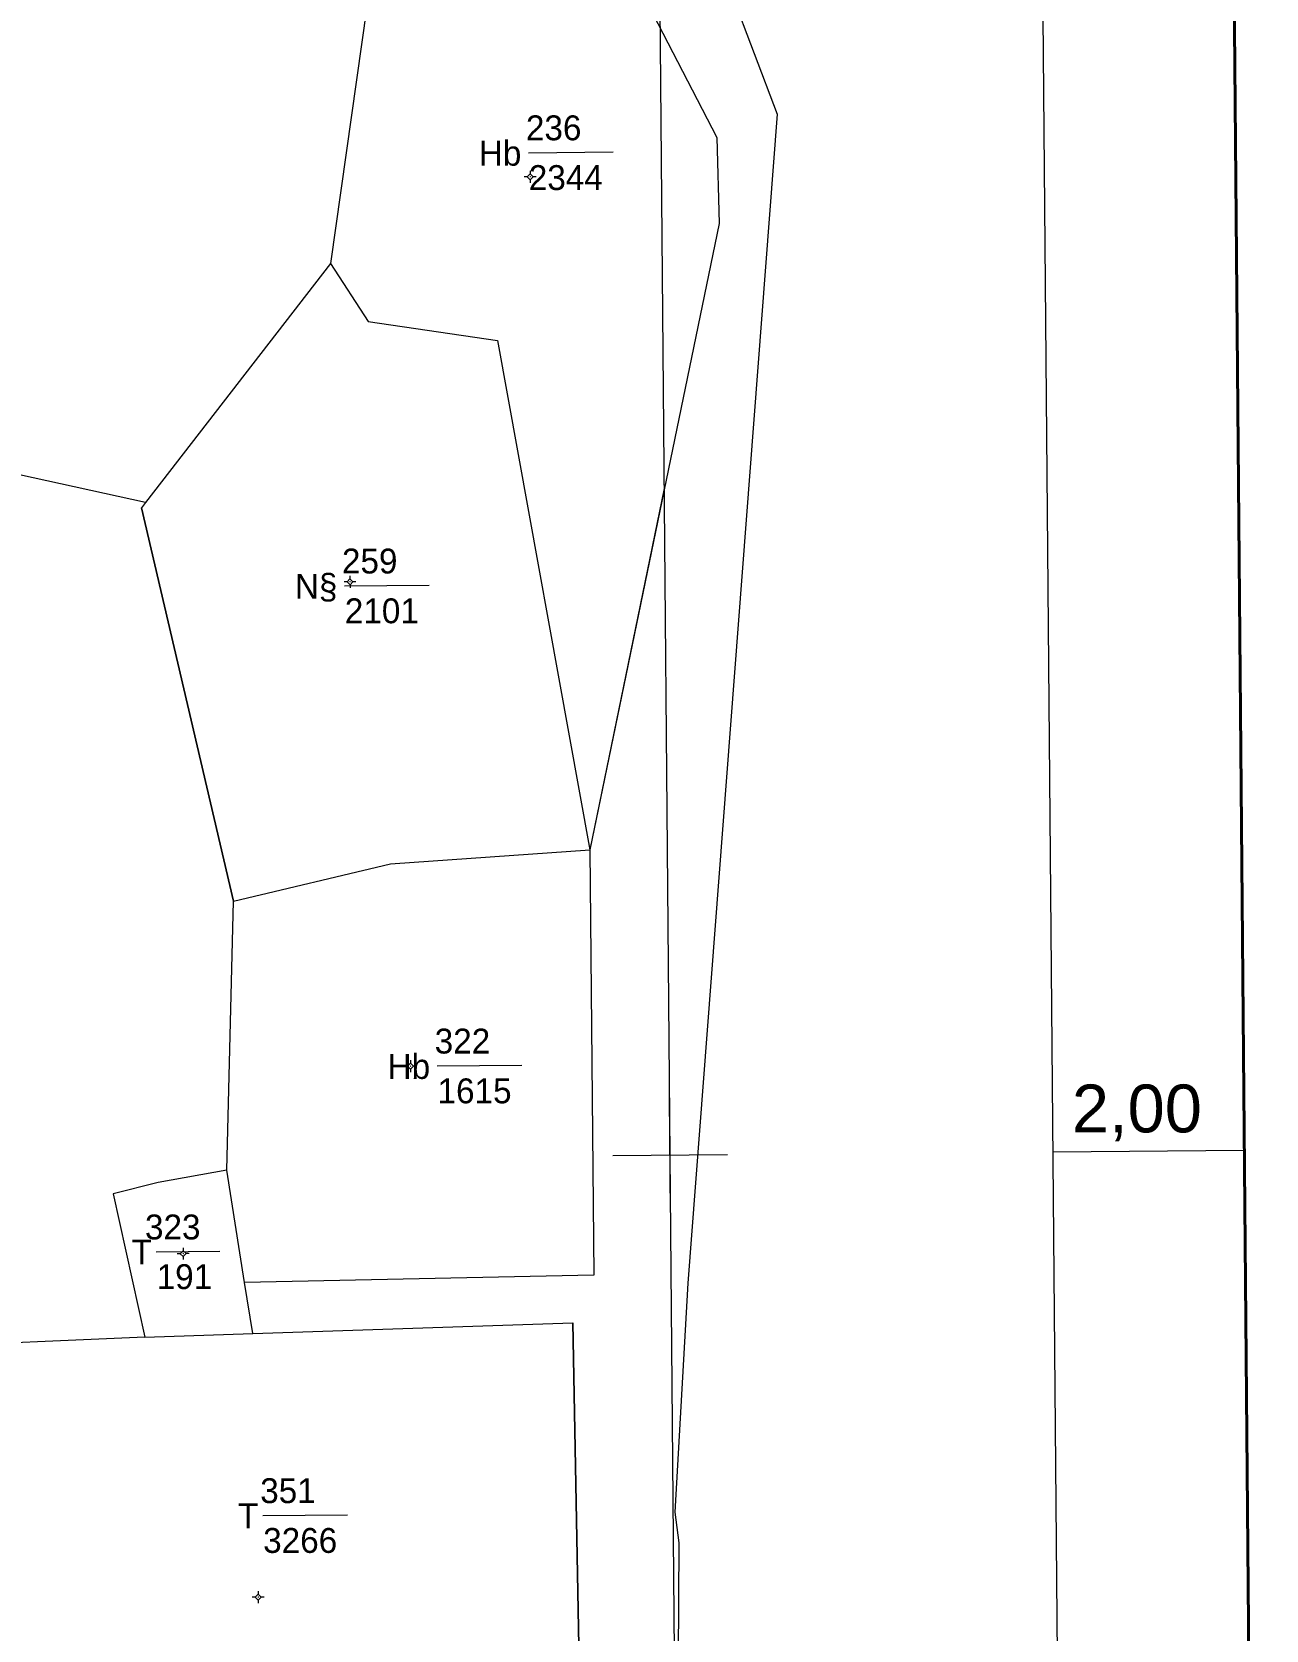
# Model space of a CAD drawing. Header units: metres. Extents: x 550490 to 551626, y 1839168 to 1840631.
# Drawn here: x 551491 to 551619.9, y 1839649.6 to 1839816.5 of the extents above; entities that cross this region are included whole.
import ezdxf
from ezdxf.enums import TextEntityAlignment as Align

# ---------------------------------------------------------------- set-up
doc = ezdxf.new("R2010")
doc.units = ezdxf.units.M
doc.header["$MEASUREMENT"] = 0
for name, color, linetype, lineweight in [('Level 10', 7, 'Continuous', 0), ('Level 11', 7, 'Continuous', 0), ('Level 13', 7, 'Continuous', 0), ('Level 22', 7, 'Continuous', 0), ('Level 63', 7, 'Continuous', 0)]:
    doc.layers.add(name, color=color, linetype=linetype, lineweight=lineweight)
doc.styles.add('Style-FmSimple', font='FmSimple.shx')
doc.styles.add('Style-Vnarial', font='Vnarial.shx')

# ---------------------------------------------------------------- blocks, each defined once
blk = doc.blocks.new('CENTRD')
at = {"layer": 'Level 11', "linetype": 'Continuous', "lineweight": 0}
h = blk.add_hatch(color=1, dxfattribs=at)
edge = h.paths.add_edge_path()
edge.add_arc((0.2, 0.2), 1.5, 0, 360)
at = {"layer": 'Level 11', "color": 1, "linetype": 'Continuous', "lineweight": 0}
for p, q in [((0, 6.2), (-6.2, 0)), ((0, 12.4), (0, 6.2)), ((6.2, 0.2), (0, 6.2)), ((0.2, -6.2), (6.2, 0.2)), ((12.4, 0.2), (6.2, 0.2)), ((-6.2, 0), (-12.4, 0)), ((-6.2, 0), (0.2, -6.2)), ((0.2, -6.2), (0.2, -12.4))]:
    blk.add_line(p, q, dxfattribs=at)
blk = doc.blocks.new('N_THUA_250')
at = {"layer": 'Level 13', "color": 3, "linetype": 'Continuous', "lineweight": 0}
blk.add_line((356449.5, 1839701.3), (356458.34, 1839701.38), dxfattribs=at)
at = {"layer": 'Level 13', "color": 3, "linetype": 'Continuous', "lineweight": 0, "style": 'Style-FmSimple'}
for s, p in [('236', (356449.23, 1839703.89999)), ('Hb', (356444.31, 1839701.24999)), ('2344', (356449.53, 1839698.69999))]:
    blk.add_text(s, height=2.59998, dxfattribs=at).set_placement(p, align=Align.MIDDLE_LEFT)
blk = doc.blocks.new('N_THUA_293')
at = {"layer": 'Level 13', "color": 3, "linetype": 'Continuous', "lineweight": 0}
blk.add_line((356430.7, 1839658.97), (356439.54, 1839659.05), dxfattribs=at)
at = {"layer": 'Level 13', "color": 3, "linetype": 'Continuous', "lineweight": 0, "style": 'Style-FmSimple'}
for s, p in [('259', (356430.43, 1839661.56999)), ('N§', (356425.51, 1839658.92999)), ('2101', (356430.73, 1839656.36999))]:
    blk.add_text(s, height=2.59998, dxfattribs=at).set_placement(p, align=Align.MIDDLE_LEFT)
blk = doc.blocks.new('N_THUA_344')
at = {"layer": 'Level 13', "color": 3, "linetype": 'Continuous', "lineweight": 0}
blk.add_line((356437.02, 1839608.4), (356445.85, 1839608.48), dxfattribs=at)
at = {"layer": 'Level 13', "color": 3, "linetype": 'Continuous', "lineweight": 0, "style": 'Style-FmSimple'}
for s, p in [('322', (356436.75, 1839610.99999)), ('Hb', (356431.83, 1839608.34999)), ('1615', (356437.05, 1839605.79999))]:
    blk.add_text(s, height=2.59998, dxfattribs=at).set_placement(p, align=Align.MIDDLE_LEFT)
blk = doc.blocks.new('N_THUA_372')
at = {"layer": 'Level 13', "color": 3, "linetype": 'Continuous', "lineweight": 0}
blk.add_line((356410.67, 1839588.77), (356417.3, 1839588.82), dxfattribs=at)
at = {"layer": 'Level 13', "color": 3, "linetype": 'Continuous', "lineweight": 0, "style": 'Style-FmSimple'}
for s, p in [('323', (356409.49, 1839591.35999)), ('T', (356408.09, 1839588.73999)), ('191', (356410.71, 1839586.16999))]:
    blk.add_text(s, height=2.59998, dxfattribs=at).set_placement(p, align=Align.MIDDLE_LEFT)
blk = doc.blocks.new('N_THUA_387')
at = {"layer": 'Level 13', "color": 3, "linetype": 'Continuous', "lineweight": 0}
blk.add_line((356418.44, 1839552.92), (356427.28, 1839553), dxfattribs=at)
at = {"layer": 'Level 13', "color": 3, "linetype": 'Continuous', "lineweight": 0, "style": 'Style-FmSimple'}
for s, p in [('351', (356418.17, 1839555.51999)), ('T', (356415.85, 1839552.89999)), ('3266', (356418.48, 1839550.31999))]:
    blk.add_text(s, height=2.59998, dxfattribs=at).set_placement(p, align=Align.MIDDLE_LEFT)

msp = doc.modelspace()

# ---------------------------------------------------------------- linework, layer by layer
at = {"layer": 'Level 10', "color": 2, "linetype": 'Continuous', "lineweight": 0, "flags": 128}
for points in [[(551539.47, 1839850.09), (551562.53, 1839805.53), (551562.77, 1839796.53), (551549.27, 1839731.11)], [(551528.67, 1839838.38), (551522.19, 1839792.34)], [(551564.05, 1839820.67), (551568.84, 1839807.96), (551559.52, 1839685.82), (551558.14, 1839661.92), (551558.58, 1839658.69), (551558.3, 1839610.74), (551554.68, 1839566.41), (551557.06, 1839543.24), (551559.12, 1839532.7)], [(551522.19, 1839792.34), (551502.85, 1839767.39)], [(551522.19, 1839792.34), (551526.12, 1839786.3), (551539.61, 1839784.3), (551549.27, 1839731.11)], [(551502.85, 1839767.39), (551430.95, 1839783.15)], [(551502.85, 1839767.39), (551502.42, 1839766.84), (551512.04, 1839725.74)], [(551512.04, 1839725.74), (551528.46, 1839729.65), (551549.27, 1839731.11)], [(551549.27, 1839731.11), (551549.67, 1839686.67), (551513.2, 1839685.9)], [(551511.33, 1839697.63), (551512.04, 1839725.74)], [(551511.33, 1839697.63), (551504.17, 1839696.35), (551499.48, 1839695.17), (551502.76, 1839680.2)], [(551513.2, 1839685.9), (551511.33, 1839697.63)], [(551514.06, 1839680.58), (551513.2, 1839685.9)], [(551502.76, 1839680.2), (551514.06, 1839680.58)], [(551514.06, 1839680.58), (551547.48, 1839681.7), (551548.79, 1839612.33)], [(551502.76, 1839680.2), (551478.74, 1839679.14), (551472.96, 1839673.46)]]:
    msp.add_lwpolyline(points, dxfattribs=at)
at = {"layer": 'Level 22', "color": 3, "linetype": 'Continuous', "lineweight": 0, "flags": 128}
msp.add_lwpolyline([(551559.41, 1839499.28), (551555.04, 1839999.12)], dxfattribs=at)
at = {"layer": 'Level 22', "color": 2, "linetype": 'Continuous', "lineweight": 0, "flags": 128}
for points in [[(551528.67, 1839838.38), (551522.19, 1839792.34)], [(551522.19, 1839792.34), (551502.85, 1839767.39)], [(551522.19, 1839792.34), (551526.12, 1839786.3), (551539.61, 1839784.3), (551549.27, 1839731.11)], [(551502.85, 1839767.39), (551502.42, 1839766.84)], [(551557.05, 1839768.84), (551549.27, 1839731.11)]]:
    msp.add_lwpolyline(points, dxfattribs=at)
at = {"layer": 'Level 22', "color": 4, "linetype": 'Continuous', "lineweight": 0, "flags": 128}
for points in [[(551502.85, 1839767.39), (551430.95, 1839783.15)], [(551512.04, 1839725.74), (551502.42, 1839766.84)], [(551512.04, 1839725.74), (551528.46, 1839729.65), (551549.27, 1839731.11)], [(551549.27, 1839731.11), (551549.67, 1839686.67), (551513.2, 1839685.9)], [(551511.33, 1839697.63), (551512.04, 1839725.74)], [(551511.33, 1839697.63), (551504.17, 1839696.35), (551499.48, 1839695.17), (551502.76, 1839680.2)], [(551513.2, 1839685.9), (551511.33, 1839697.63)], [(551514.06, 1839680.58), (551513.2, 1839685.9)], [(551502.76, 1839680.2), (551514.06, 1839680.58)], [(551514.06, 1839680.58), (551547.48, 1839681.7)], [(551548.79, 1839612.33), (551547.48, 1839681.7)], [(551502.76, 1839680.2), (551478.74, 1839679.14), (551472.96, 1839673.46)]]:
    msp.add_lwpolyline(points, dxfattribs=at)
at = {"layer": 'Level 63', "color": 7, "linetype": 'Continuous', "lineweight": 0}
for p, q in [((551557.71, 1839693.22), (551557.61, 1839705.21)), ((551551.66, 1839699.16), (551563.66, 1839699.27)), ((551597.65, 1839699.56), (551617.64, 1839699.74))]:
    msp.add_line(p, q, dxfattribs=at)
at = {"layer": 'Level 63', "color": 7, "linetype": 'Continuous', "lineweight": 40, "flags": 128}
msp.add_lwpolyline([(550500.27, 1839430.03), (550490.48, 1840549.67), (551610.12, 1840559.47), (551619.92, 1839439.82), (550500.27, 1839430.03)], close=True, dxfattribs=at)
at = {"layer": 'Level 63', "color": 7, "linetype": 'Continuous', "lineweight": 13, "flags": 128}
msp.add_lwpolyline([(550520.09, 1839450.2), (550510.65, 1840529.85), (551590.31, 1840539.3), (551599.75, 1839459.64), (550520.09, 1839450.2)], close=True, dxfattribs=at)

# ---------------------------------------------------------------- block references
at = {"layer": 'Level 11', "color": 1, "linetype": 'Continuous', "lineweight": 0, "xscale": 0.04999813735168662, "yscale": 0.04999813735168662, "zscale": 0.04999813735168662}
for p in [(551543.03, 1839801.41), (551524.21, 1839759.1), (551530.53, 1839708.49), (551506.78, 1839688.91), (551514.62, 1839653.02)]:
    msp.add_blockref('CENTRD', p, dxfattribs=at)
at = {"layer": 'Level 13', "color": 3, "linetype": 'Continuous', "lineweight": 0}
for name, p in [('N_THUA_250', (195093.36, 102.63)), ('N_THUA_293', (195092.94, 99.7)), ('N_THUA_344', (195096.31, 100.12)), ('N_THUA_372', (195093.3, 100.34)), ('N_THUA_387', (195096.66, 108.63))]:
    msp.add_blockref(name, p, dxfattribs=at)

# ---------------------------------------------------------------- texts
at = {"layer": 'Level 63', "color": 7, "linetype": 'Continuous', "lineweight": 0, "style": 'Style-Vnarial'}
msp.add_text('2,00', height=5, dxfattribs=at).set_placement((551599.63, 1839701.58))

doc.saveas('drawing.dxf')
